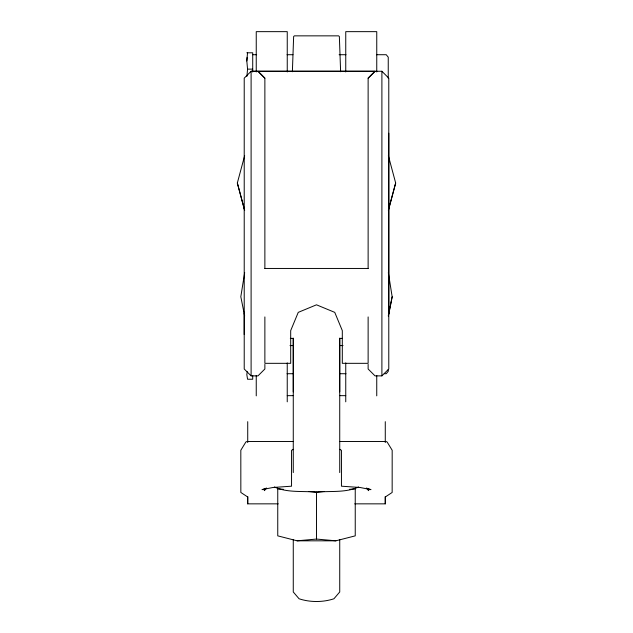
<?xml version="1.0" encoding="UTF-8"?>
<svg xmlns="http://www.w3.org/2000/svg" width="633" height="633" viewBox="0 0 633 633"><rect width="100%" height="100%" fill="white"/><g stroke="black" fill="none" stroke-linecap="round" stroke-linejoin="round"><path stroke-width="0.95" d="M244.219 334.572L244.219 313.327M278.251 503.844L247.725 503.852L247.725 496.438M247.725 442.586L247.725 421.665M252.717 375.472L252.717 379.238L247.566 379.238L246.807 374.53L247.266 371.698M256.246 395.862L256.246 375.464M277.752 488.098L277.752 535.858L297.13 540.819L335.87 540.819L355.24 535.858L355.24 488.098M287.24 401.828L287.24 362.883M293.269 539.664L293.269 591.966L299.077 598.778C310.051 602.41 322.941 602.41 333.923 598.778L339.731 591.966L339.731 539.664M293.269 472.566L293.269 338.37L290.31 338.37M335.87 540.819L316.5 539.063L316.5 492.15L308.746 491.485M339.731 472.566L339.731 338.37L342.445 338.37M345.753 401.828L345.753 362.883M376.746 395.862L376.746 375.464M354.741 503.844L385.275 503.852L385.275 496.438M385.275 442.586L385.275 421.665M388.243 369.474L388.243 371.326L386.241 373.715L384.278 373.715M388.781 313.327L388.781 133.223M292.375 71.735L293.641 36.5L294.385 35.852L338.615 35.852L339.359 36.5L340.625 71.735M246.894 76.395L247.566 69.132L246.815 60.966L247.543 52.8M246.815 60.966L247.147 57.342M244.678 272.609L240.817 296.735L244.662 316.041M388.322 316.057L392.159 296.75L388.322 272.609M388.338 316.041L392.183 296.735M388.417 210.267L395.665 183.008L388.338 155.678M244.583 210.267L237.335 183.008L244.662 155.678M388.338 210.338L395.665 183.008M266.002 488.288L264.246 490.646L266.628 488.035M368.129 268.511L368.129 78.152L375.013 71.252L257.987 71.252L264.871 78.152L264.871 268.511M368.129 78.152L375.013 71.292M368.129 364.379L368.129 368.992L375.013 375.875L381.897 375.875L388.781 368.992L388.781 78.152L381.897 71.268L251.103 71.268L244.219 78.152L244.219 368.992L251.103 375.875L257.987 375.875L264.871 368.992L264.871 364.379M293.174 449.327L291.544 450.372L291.544 486.191L272.87 487.497L262.007 489.649L265.702 488.36M274.334 486.951C287.247 492.965 302.606 490.82 316.5 492.15C330.394 490.82 345.745 492.965 358.666 486.951M297.13 540.819L316.5 539.063M316.5 492.15L324.246 491.485M349.432 489.341L355.24 488.842M246.815 52.8L252.717 52.8L252.717 72.027M252.717 54.715L256.642 54.715M287.081 54.715L292.968 54.715M339.114 54.715L345.99 54.715M376.421 54.715L386.241 54.715L388.243 57.168L388.243 78.263M247.566 69.132L252.717 69.132M264.871 268.455L368.129 268.455M290.025 345.586L292.968 345.586M340.095 345.586L343.039 345.586M287.073 373.715L292.968 373.715M340.095 373.715L345.982 373.715M287.24 395.657L293.095 395.657M339.905 395.657L345.753 395.657M292.976 441.486L246.925 441.533L245.865 441.992L240.817 450.261L240.841 492.458L247.725 497L247.725 503.852M257.987 71.292L251.103 71.276L251.103 375.875M340.016 441.486L386.075 441.533L387.127 441.992L392.183 450.261L392.159 492.458L385.275 497L385.275 503.852M277.752 488.842L283.568 489.341M367.29 488.36L370.985 489.649L360.122 487.497L341.448 486.191L341.448 450.372L339.826 449.327M258.77 72.035L264.871 78.152M366.372 488.035L368.746 490.646L366.99 488.288M237.335 183.008L244.662 210.338M381.897 71.252L381.897 375.875M376.754 71.94L376.754 31.65L345.753 31.65L345.753 71.94M368.129 316.935L368.129 363.326L342.311 363.326L342.311 330.624L334.754 312.37L316.5 304.813L298.246 312.37L290.689 330.624L290.689 363.326L264.871 363.326L264.871 316.935M339.731 338.157L339.731 391.874M293.269 338.157L293.269 391.874M287.247 71.94L287.247 31.65L256.246 31.65L256.246 71.94"/></g></svg>
